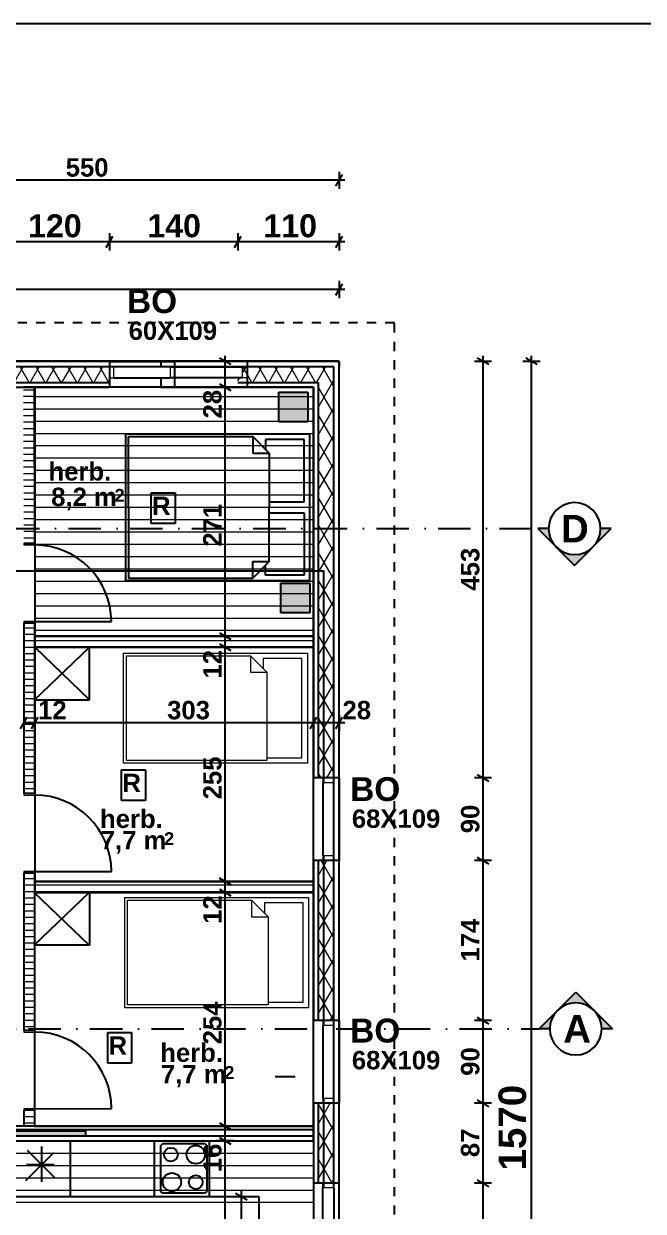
# Model space of a CAD drawing. Header units: millimetres. Extents: x -242231 to 419123, y -2399 to 525285.
# Drawn here: x -146981 to -140237, y 87576 to 100502 of the extents above; entities that cross this region are included whole.
import ezdxf

# ---------------------------------------------------------------- set-up
doc = ezdxf.new("R2010")
doc.units = ezdxf.units.MM
doc.set_wipeout_variables(frame=1)
for name, pattern in [('Dot & Dashed', [670.277762, 352.777767, -176.388884, 0, -141.111112]), ('Short dashed', [200, 100, -100]), ('Wipeout_Contour', [1000, 0, -1000])]:
    doc.linetypes.add(name, pattern=pattern)
doc.layers.add('Walls', color=7, linetype='Continuous')
doc.styles.add('GENERATED_STYLE_1', font='swissb.ttf')
doc.styles.add('GENERATED_STYLE_3', font='swissb.ttf')
pattern_1 = [(0, (-154277.98, 76637.52), (0, 70), [])]
pattern_2 = [(60, (-154277.98, 76637.52), (-129.9038, 75), []), (120, (-154277.98, 76637.52), (129.9038, 75), [])]

# ---------------------------------------------------------------- blocks, each defined once
blk = doc.blocks.new('D1 10_2')
at = {"layer": 'Walls', "linetype": 'Continuous'}
for p, q in [((417, 0), (417, 834)), ((-435, 0), (-435, -120)), ((435, 0), (435, -120))]:
    blk.add_line(p, q, dxfattribs=at)
at = {"layer": 'Walls', "color": 102, "linetype": 'Continuous', "lineweight": 20}
for p, q in [((-417, 0), (-435, 0)), ((-435, 0), (-435, -120)), ((-417, -120), (-417, 0)), ((435, 0), (417, 0)), ((417, 0), (417, -120)), ((435, -120), (435, 0)), ((-435, -120), (-417, -120)), ((417, -120), (435, -120))]:
    blk.add_line(p, q, dxfattribs=at)
at = {"layer": 'Walls', "linetype": 'Continuous'}
blk.add_arc((417, 0), 834, 90, 180, dxfattribs=at)
blk = doc.blocks.new('D1 10_4')
at = {"layer": 'Walls', "linetype": 'Continuous'}
for p, q in [((417, 0), (417, 834)), ((-435, 0), (-435, -120)), ((435, 0), (435, -120))]:
    blk.add_line(p, q, dxfattribs=at)
at = {"layer": 'Walls', "color": 102, "linetype": 'Continuous', "lineweight": 20}
for p, q in [((-417, 0), (-435, 0)), ((-435, 0), (-435, -120)), ((-417, -120), (-417, 0)), ((435, 0), (417, 0)), ((417, 0), (417, -120)), ((435, -120), (435, 0)), ((-435, -120), (-417, -120)), ((417, -120), (435, -120))]:
    blk.add_line(p, q, dxfattribs=at)
at = {"layer": 'Walls', "linetype": 'Continuous'}
blk.add_arc((417, 0), 834, 90, 180, dxfattribs=at)
blk = doc.blocks.new('W Feature 1 10_6')
at = {"layer": 'Walls', "linetype": 'Continuous'}
for p, q in [((-470, 60), (470, 60)), ((470, -220), (-470, -220))]:
    blk.add_line(p, q, dxfattribs=at)
at = {"color": 254, "linetype": 'Wipeout_Contour', "lineweight": 0, "ltscale": 1713.614052}
blk.add_wipeout([(-420, -120), (420, -120), (420, 0), (-420, 0)], dxfattribs=at).dxf.layer = 'Walls'
at = {"layer": 'Walls', "linetype": 'Continuous'}
for p, q in [((-470, 60), (-470, 0)), ((-470, 0), (-470, -120)), ((420, 0), (-420, 0)), ((470, 60), (470, 0)), ((470, 0), (470, -120)), ((-470, -120), (-470, -170)), ((-420, -120), (420, -120)), ((470, -120), (470, -170)), ((-470, -170), (-470, -220)), ((470, -170), (470, -220))]:
    blk.add_line(p, q, dxfattribs=at)
at = {"layer": 'Walls', "color": 102, "linetype": 'Continuous', "lineweight": 20}
for p, q in [((-420, 0), (-470, 0)), ((-420, -120), (-420, 0)), ((470, 0), (420, 0)), ((420, 0), (420, -120)), ((-470, -120), (-420, -120)), ((420, -120), (470, -120))]:
    blk.add_line(p, q, dxfattribs=at)
at = {"layer": 'Walls', "linetype": 'Continuous'}
for p in [(-470, 0), (470, 0)]:
    blk.add_point(p, dxfattribs=at)
blk = doc.blocks.new('W Feature 1 10_7')
at = {"layer": 'Walls', "linetype": 'Continuous'}
for p, q in [((-355, 60), (355, 60)), ((355, -220), (-355, -220))]:
    blk.add_line(p, q, dxfattribs=at)
at = {"color": 254, "linetype": 'Wipeout_Contour', "lineweight": 0, "ltscale": 1265.516127}
blk.add_wipeout([(-305, -120), (305, -120), (305, 0), (-305, 0)], dxfattribs=at).dxf.layer = 'Walls'
at = {"layer": 'Walls', "linetype": 'Continuous'}
for p, q in [((-355, 60), (-355, 0)), ((-355, 0), (-355, -120)), ((305, 0), (-305, 0)), ((355, 60), (355, 0)), ((355, 0), (355, -120)), ((-355, -120), (-355, -170)), ((-305, -120), (305, -120)), ((355, -120), (355, -170)), ((-355, -170), (-355, -220)), ((355, -170), (355, -220))]:
    blk.add_line(p, q, dxfattribs=at)
at = {"layer": 'Walls', "color": 102, "linetype": 'Continuous', "lineweight": 20}
for p, q in [((-305, 0), (-355, 0)), ((-305, -120), (-305, 0)), ((355, 0), (305, 0)), ((305, 0), (305, -120)), ((-355, -120), (-305, -120)), ((305, -120), (355, -120))]:
    blk.add_line(p, q, dxfattribs=at)
at = {"layer": 'Walls', "linetype": 'Continuous'}
for p in [(-355, 0), (355, 0)]:
    blk.add_point(p, dxfattribs=at)
blk = doc.blocks.new('W Feature 1 10_10')
at = {"layer": 'Walls', "linetype": 'Continuous'}
for p, q in [((-365, 60), (365, 60)), ((365, -220), (-365, -220))]:
    blk.add_line(p, q, dxfattribs=at)
at = {"color": 254, "linetype": 'Wipeout_Contour', "lineweight": 0, "ltscale": 1304.167193}
blk.add_wipeout([(-315, -120), (315, -120), (315, 0), (-315, 0)], dxfattribs=at).dxf.layer = 'Walls'
at = {"layer": 'Walls', "linetype": 'Continuous'}
for p, q in [((-365, 60), (-365, 0)), ((-365, 0), (-365, -120)), ((315, 0), (-315, 0)), ((365, 60), (365, 0)), ((365, 0), (365, -120)), ((-365, -120), (-365, -170)), ((-315, -120), (315, -120)), ((365, -120), (365, -170)), ((-365, -170), (-365, -220)), ((365, -170), (365, -220))]:
    blk.add_line(p, q, dxfattribs=at)
at = {"layer": 'Walls', "color": 102, "linetype": 'Continuous', "lineweight": 20}
for p, q in [((-315, 0), (-365, 0)), ((-315, -120), (-315, 0)), ((365, 0), (315, 0)), ((315, 0), (315, -120)), ((-365, -120), (-315, -120)), ((315, -120), (365, -120))]:
    blk.add_line(p, q, dxfattribs=at)
at = {"layer": 'Walls', "linetype": 'Continuous'}
for p in [(-365, 0), (365, 0)]:
    blk.add_point(p, dxfattribs=at)
blk = doc.blocks.new('W Feature 1 10_11')
at = {"layer": 'Walls', "linetype": 'Continuous'}
for p, q in [((-450, 60), (450, 60)), ((450, -220), (-450, -220))]:
    blk.add_line(p, q, dxfattribs=at)
at = {"color": 254, "linetype": 'Wipeout_Contour', "lineweight": 0, "ltscale": 1635.225415}
blk.add_wipeout([(-400, -120), (400, -120), (400, 0), (-400, 0)], dxfattribs=at).dxf.layer = 'Walls'
at = {"layer": 'Walls', "linetype": 'Continuous'}
for p, q in [((-450, 60), (-450, 0)), ((-450, 0), (-450, -120)), ((400, 0), (-400, 0)), ((450, 60), (450, 0)), ((450, 0), (450, -120)), ((-450, -120), (-450, -170)), ((-400, -120), (400, -120)), ((450, -120), (450, -170)), ((-450, -170), (-450, -220)), ((450, -170), (450, -220))]:
    blk.add_line(p, q, dxfattribs=at)
at = {"layer": 'Walls', "color": 102, "linetype": 'Continuous', "lineweight": 20}
for p, q in [((-400, 0), (-450, 0)), ((-400, -120), (-400, 0)), ((450, 0), (400, 0)), ((400, 0), (400, -120)), ((-450, -120), (-400, -120)), ((400, -120), (450, -120))]:
    blk.add_line(p, q, dxfattribs=at)
at = {"layer": 'Walls', "linetype": 'Continuous'}
for p in [(-450, 0), (450, 0)]:
    blk.add_point(p, dxfattribs=at)

msp = doc.modelspace()

# ---------------------------------------------------------------- hatches: boundary and pattern name
at = {"linetype": 'Continuous', "lineweight": 0}
h = msp.add_hatch(dxfattribs=at)
h.set_pattern_fill('BATT_INSULATION', color=1, style=0, pattern_type=2)
h.set_pattern_definition(pattern_2)
h.paths.add_polyline_path([(-146049.086, 96766.951), (-147246.126, 96766.797), (-147246.104, 96596.797), (-146049.064, 96596.951)], flags=0)
h = msp.add_hatch(dxfattribs=at)
h.set_pattern_fill('BATT_INSULATION', color=1, style=0, pattern_type=2)
h.set_pattern_definition(pattern_2)
h.paths.add_polyline_path([(-143777.142, 96767.242), (-144649.376, 96767.13), (-144649.354, 96597.13), (-143777.142, 96597.242)], flags=0)
h = msp.add_hatch(dxfattribs=at)
h.set_pattern_fill('BATT_INSULATION', color=1, style=0, pattern_type=2)
h.set_pattern_definition(pattern_2)
h.paths.add_polyline_path([(-143777.142, 96597.242), (-143607.142, 96767.264), (-143777.142, 96767.242)], flags=0)
h = msp.add_hatch(dxfattribs=at)
h.set_pattern_fill('BATT_INSULATION', color=1, style=0, pattern_type=2)
h.set_pattern_definition(pattern_2)
h.paths.add_polyline_path([(-143607.142, 96597.264), (-143607.142, 96767.264), (-143777.142, 96597.242)], flags=0)
h = msp.add_hatch(dxfattribs=at)
h.set_pattern_fill('BATT_INSULATION', color=1, style=0, pattern_type=2)
h.set_pattern_definition(pattern_2)
h.paths.add_polyline_path([(-143777.142, 96597.242), (-143777.142, 92293.505), (-143607.142, 92293.505), (-143607.142, 96597.264)], flags=0)
at = {"linetype": 'Continuous', "lineweight": 15}
h = msp.add_hatch(dxfattribs=at)
h.set_pattern_fill('50__', color=251, style=0, pattern_type=2)
h.set_pattern_definition(pattern_1)
h.paths.add_polyline_path([(-146981.933, 94846.203), (-146861.933, 94846.235), (-146862.379, 96546.776), (-146982.379, 96546.745)], flags=0)
at = {"linetype": 'Continuous', "lineweight": 0}
for color, points in [(255, [(-143886.906, 96168.871), (-144205.272, 96168.871), (-144205.272, 96492.433), (-143886.906, 96492.433)]), (255, [(-143865.603, 94088.539), (-144183.968, 94088.539), (-144183.968, 94412.101), (-143865.603, 94412.101)]), (8, [(-146309.847, 88395.183), (-147318.038, 88395.183), (-147318.038, 88450.174), (-146309.847, 88450.174)])]:
    msp.add_hatch(color=color, dxfattribs=at).paths.add_polyline_path(points, flags=0)
at = {"linetype": 'Continuous'}
for points in [[(-140701.923, 95006.511, -1), (-141267.608, 95006.511), (-141384.766, 95006.511), (-140984.766, 94606.511), (-140584.766, 95006.511)], [(-140688.968, 89561.359, 1), (-141254.654, 89561.359), (-141371.811, 89561.359), (-140971.811, 89961.359), (-140571.811, 89561.359)]]:
    msp.add_hatch(color=256, dxfattribs=at).paths.add_polyline_path(points, flags=0)
at = {"linetype": 'Continuous', "lineweight": 15}
h = msp.add_hatch(dxfattribs=at)
h.set_pattern_fill('50__', color=251, style=0, pattern_type=2)
h.set_pattern_definition(pattern_1)
h.paths.add_polyline_path([(-146981.22, 92124.955), (-146861.22, 92124.987), (-146861.705, 93976.235), (-146981.705, 93976.203)], flags=0)
h = msp.add_hatch(dxfattribs=at)
h.set_pattern_fill('50__', color=251, style=0, pattern_type=2)
h.set_pattern_definition(pattern_1)
h.paths.add_polyline_path([(-146860.926, 93716.44), (-143826.648, 93716.322), (-143826.644, 93836.322), (-146860.921, 93836.44)], flags=0)
at = {"linetype": 'Continuous', "lineweight": 0}
h = msp.add_hatch(dxfattribs=at)
h.set_pattern_fill('BATT_INSULATION', color=1, style=0, pattern_type=2)
h.set_pattern_definition(pattern_2)
h.paths.add_polyline_path([(-143607.142, 89653.075), (-143607.142, 91393.505), (-143777.142, 91393.505), (-143777.142, 89653.075)], flags=0)
at = {"linetype": 'Continuous', "lineweight": 15}
h = msp.add_hatch(dxfattribs=at)
h.set_pattern_fill('50__', color=251, style=0, pattern_type=2)
h.set_pattern_definition(pattern_1)
h.paths.add_polyline_path([(-146980.543, 89544.81), (-146860.543, 89544.842), (-146860.991, 91254.987), (-146980.991, 91254.955)], flags=0)
h = msp.add_hatch(dxfattribs=at)
h.set_pattern_fill('50__', color=251, style=0, pattern_type=2)
h.set_pattern_definition(pattern_1)
h.paths.add_polyline_path([(-146860.926, 91045.745), (-143826.648, 91045.627), (-143826.644, 91165.627), (-146860.921, 91165.745)], flags=0)
h = msp.add_hatch(dxfattribs=at)
h.set_pattern_fill('50__', color=251, style=0, pattern_type=2)
h.set_pattern_definition(pattern_1)
h.paths.add_polyline_path([(-146980.27, 88505.662), (-146860.27, 88505.693), (-146860.315, 88674.842), (-146980.315, 88674.81)], flags=0)
at = {"linetype": 'Continuous', "lineweight": 0}
h = msp.add_hatch(dxfattribs=at)
h.set_pattern_fill('BATT_INSULATION', color=1, style=0, pattern_type=2)
h.set_pattern_definition(pattern_2)
h.paths.add_polyline_path([(-143607.142, 87882.753), (-143607.142, 88753.075), (-143777.142, 88753.075), (-143777.142, 87882.753)], flags=0)
at = {"linetype": 'Continuous', "lineweight": 25}
h = msp.add_hatch(dxfattribs=at)
h.set_pattern_fill('50__', color=251, style=0, pattern_type=2)
h.set_pattern_definition(pattern_1)
h.paths.add_polyline_path([(-143827.554, 88343.173), (-143827.57, 88503.173), (-147285.299, 88502.811), (-147285.282, 88342.811)], flags=0)

# ---------------------------------------------------------------- linework, layer by layer
at = {"linetype": 'Continuous'}
for p, q in [((-143547.142, 98891.264), (-143547.142, 98703.764)), ((-143547.142, 98797.514), (-149043.948, 98797.514)), ((-143547.142, 98797.514), (-149043.948, 98797.514)), ((-143583.226, 98735.014), (-143511.057, 98860.014)), ((-143486.017, 98797.514), (-143547.142, 98797.514)), ((-146049.094, 98127.688), (-147246.133, 98127.688)), ((-146049.094, 98127.688), (-147246.133, 98127.688)), ((-146085.178, 98065.188), (-146013.009, 98190.188)), ((-146085.178, 98065.188), (-146013.009, 98190.188)), ((-146049.094, 98221.438), (-146049.094, 98033.938)), ((-144649.383, 98127.688), (-146049.094, 98127.688)), ((-144649.383, 98127.688), (-146049.094, 98127.688)), ((-144685.468, 98065.188), (-144613.299, 98190.188)), ((-144685.468, 98065.188), (-144613.299, 98190.188)), ((-144649.383, 98221.438), (-144649.383, 98033.938)), ((-143547.142, 98127.688), (-144649.383, 98127.688)), ((-143547.142, 98127.688), (-144649.383, 98127.688)), ((-143583.226, 98065.188), (-143511.057, 98190.188)), ((-143547.142, 98221.438), (-143547.142, 98033.938)), ((-143486.017, 98127.688), (-143547.142, 98127.688)), ((-143547.142, 97609.551), (-157249.988, 97609.551)), ((-143583.226, 97547.051), (-143511.057, 97672.051)), ((-143547.142, 97703.301), (-143547.142, 97515.801)), ((-143486.017, 97609.551), (-143547.142, 97609.551)), ((-143547.142, 96827.344), (-149060.924, 96827.344)), ((-146049.094, 96826.951), (-147246.133, 96826.797)), ((-143547.142, 96827.272), (-144649.383, 96827.13)), ((-143547.142, 80127.95), (-143547.142, 96827.344)), ((-143547.142, 96827.272), (-143547.142, 96767.272)), ((-141887.765, 96827.272), (-142075.265, 96827.272)), ((-141919.015, 96791.188), (-142044.015, 96863.356)), ((-141981.515, 96827.272), (-141981.515, 96888.397)), ((-141981.515, 92293.505), (-141981.515, 96827.272)), ((-141359.215, 96827.272), (-141546.715, 96827.272)), ((-141390.465, 96791.188), (-141515.465, 96863.356)), ((-141452.965, 96827.272), (-141452.965, 96888.397)), ((-141452.965, 80127.94), (-141452.965, 96827.272)), ((-146049.086, 96766.951), (-147246.126, 96766.797)), ((-143777.142, 96767.242), (-144649.376, 96767.13)), ((-143607.142, 96767.264), (-143777.142, 96767.242)), ((-143607.142, 96597.264), (-143607.142, 96767.264)), ((-143547.142, 92293.505), (-143547.142, 96767.272)), ((-147246.104, 96596.797), (-146049.064, 96596.951)), ((-144649.354, 96597.13), (-143777.142, 96597.242)), ((-143777.142, 96597.242), (-143777.142, 92293.505)), ((-143607.142, 92293.505), (-143607.142, 96597.264)), ((-147246.098, 96546.797), (-146049.058, 96546.951)), ((-146862.379, 96546.776), (-146982.379, 96546.745)), ((-146861.933, 94846.235), (-146862.379, 96546.776)), ((-146862.344, 96547.101), (-146862.344, 93836.44)), ((-143827.764, 96547.101), (-146862.344, 96547.101)), ((-144649.347, 96547.13), (-143827.142, 96547.236)), ((-144205.272, 96168.871), (-144205.272, 96492.433)), ((-144205.272, 96492.433), (-143886.906, 96492.433)), ((-143886.906, 96492.433), (-143886.906, 96168.871)), ((-143827.764, 93836.44), (-143827.764, 96547.101)), ((-143827.142, 96547.236), (-143827.142, 92293.505)), ((-143886.906, 96168.871), (-144205.272, 96168.871)), ((-145869.166, 94438.182), (-145869.166, 96038.182)), ((-145869.166, 96038.182), (-143869.166, 96038.182)), ((-143869.166, 96038.182), (-143869.166, 94438.182)), ((-145839.166, 95238.182), (-145839.166, 96008.182)), ((-145839.166, 96008.182), (-144489.166, 96008.182)), ((-144489.166, 96008.182), (-144489.166, 95828.182)), ((-144309.166, 95828.182), (-144489.166, 96008.182)), ((-143929.166, 95978.182), (-144349.166, 95978.182)), ((-144349.166, 95978.182), (-144349.166, 95868.182)), ((-143929.166, 95298.182), (-143929.166, 95978.182)), ((-144489.166, 95828.182), (-144309.166, 95828.182)), ((-144309.166, 95828.182), (-144309.166, 95238.182)), ((-145592.681, 95396.353), (-145334.601, 95396.353)), ((-145592.681, 95062.067), (-145592.681, 95396.353)), ((-145334.601, 95396.353), (-145334.601, 95062.067)), ((-144309.166, 95298.182), (-143929.166, 95298.182)), ((-145839.166, 95238.182), (-145839.166, 94468.182)), ((-144309.166, 94648.182), (-144309.166, 95238.182)), ((-144309.166, 95178.182), (-143929.166, 95178.182)), ((-143929.166, 95178.182), (-143929.166, 94498.182)), ((-145334.601, 95062.067), (-145592.681, 95062.067)), ((-141267.608, 95006.511), (-141384.766, 95006.511)), ((-141384.766, 95006.511), (-140984.766, 94606.511)), ((-140984.766, 94606.511), (-140584.766, 95006.511)), ((-140584.766, 95006.511), (-140701.923, 95006.511)), ((-144489.166, 94468.182), (-144489.166, 94648.182)), ((-144489.166, 94648.182), (-144309.166, 94648.182)), ((-144309.166, 94648.182), (-144489.166, 94468.182)), ((-144349.166, 94498.182), (-144349.166, 94608.182)), ((-143929.166, 94498.182), (-144349.166, 94498.182)), ((-143869.166, 94438.182), (-145869.166, 94438.182)), ((-145839.166, 94468.182), (-144489.166, 94468.182)), ((-144183.968, 94088.539), (-144183.968, 94412.101)), ((-144183.968, 94412.101), (-143865.603, 94412.101)), ((-143865.603, 94412.101), (-143865.603, 94088.539)), ((-146981.705, 93976.203), (-146981.22, 92124.955)), ((-146861.22, 92124.987), (-146861.705, 93976.235)), ((-143865.603, 94088.539), (-144183.968, 94088.539)), ((-144850.53, 93872.465), (-144725.53, 93800.296)), ((-144850.53, 93872.465), (-144725.53, 93800.296)), ((-146867.688, 93139.306), (-146270.577, 93713.628)), ((-146862.344, 93836.44), (-143827.764, 93836.44)), ((-146861.637, 93716.556), (-146861.637, 91165.745)), ((-143827.37, 93716.556), (-146861.637, 93716.556)), ((-146263.797, 93142.276), (-146861.637, 93716.556)), ((-146263.809, 93716.553), (-146861.63, 93716.553)), ((-146861.63, 93716.553), (-146861.63, 93142.18)), ((-146860.921, 93836.44), (-146860.926, 93716.44)), ((-146860.926, 93716.44), (-143826.648, 93716.322)), ((-143826.644, 93836.322), (-146860.921, 93836.44)), ((-146263.809, 93142.18), (-146263.809, 93716.553)), ((-144694.28, 93836.381), (-144881.78, 93836.381)), ((-144694.28, 93716.381), (-144881.78, 93716.381)), ((-144850.53, 93752.465), (-144725.53, 93680.296)), ((-144850.53, 93752.465), (-144725.53, 93680.296)), ((-144788.03, 93716.381), (-144788.03, 93836.381)), ((-144788.03, 93716.381), (-144788.03, 93836.381)), ((-144788.03, 91165.627), (-144788.03, 93716.381)), ((-144788.03, 91165.627), (-144788.03, 93716.381)), ((-143827.37, 91165.745), (-143827.37, 93716.556)), ((-143826.648, 93716.322), (-143826.644, 93836.322)), ((-146861.63, 93142.18), (-146263.809, 93142.18)), ((-147017.409, 92828.699), (-146945.24, 92953.699)), ((-147017.409, 92828.699), (-146945.24, 92953.699)), ((-146897.409, 92828.699), (-146825.24, 92953.699)), ((-146897.409, 92828.699), (-146825.24, 92953.699)), ((-146861.325, 92984.949), (-146861.325, 92797.449)), ((-143863.226, 92828.699), (-143791.057, 92953.699)), ((-143863.226, 92828.699), (-143791.057, 92953.699)), ((-143827.142, 92984.949), (-143827.142, 92797.449)), ((-143583.226, 92828.699), (-143511.057, 92953.699)), ((-143547.142, 92984.949), (-143547.142, 92797.449)), ((-146861.325, 92891.199), (-146981.325, 92891.199)), ((-146861.325, 92891.199), (-146981.325, 92891.199)), ((-143827.142, 92891.199), (-146861.325, 92891.199)), ((-143827.142, 92891.199), (-146861.325, 92891.199)), ((-143827.142, 92891.199), (-146861.325, 92891.199)), ((-143547.142, 92891.199), (-143827.142, 92891.199)), ((-143486.017, 92891.199), (-143547.142, 92891.199)), ((-145915.623, 92380.256), (-145657.542, 92380.256)), ((-145915.623, 92045.971), (-145915.623, 92380.256)), ((-145657.542, 92380.256), (-145657.542, 92045.971)), ((-141887.765, 92293.505), (-142075.265, 92293.505)), ((-141887.765, 92293.505), (-142075.265, 92293.505)), ((-142044.015, 92329.589), (-141919.015, 92257.42)), ((-142044.015, 92329.589), (-141919.015, 92257.42)), ((-141981.515, 91393.505), (-141981.515, 92293.505)), ((-145657.542, 92045.971), (-145915.623, 92045.971)), ((-143827.142, 91393.505), (-143827.142, 89653.075)), ((-143777.142, 91393.505), (-143777.142, 89653.075)), ((-143607.142, 89653.075), (-143607.142, 91393.505)), ((-143547.142, 89653.075), (-143547.142, 91393.505)), ((-141887.765, 91393.505), (-142075.265, 91393.505)), ((-141887.765, 91393.505), (-142075.265, 91393.505)), ((-142044.015, 91429.589), (-141919.015, 91357.42)), ((-142044.015, 91429.589), (-141919.015, 91357.42)), ((-141981.515, 89653.075), (-141981.515, 91393.505)), ((-146980.991, 91254.955), (-146980.543, 89544.81)), ((-146860.543, 89544.842), (-146860.991, 91254.987)), ((-146861.637, 91165.745), (-143827.37, 91165.745)), ((-146860.921, 91165.745), (-146860.926, 91045.745)), ((-143826.644, 91165.627), (-146860.921, 91165.745)), ((-144694.28, 91165.686), (-144881.78, 91165.686)), ((-144694.28, 91165.627), (-144881.78, 91165.627)), ((-144725.53, 91129.601), (-144850.53, 91201.77)), ((-144850.53, 91201.711), (-144725.53, 91129.542)), ((-144788.03, 91165.686), (-144788.03, 91226.811)), ((-144788.03, 91045.686), (-144788.03, 91165.686)), ((-144788.03, 91045.686), (-144788.03, 91165.686)), ((-144788.03, 91104.502), (-144788.03, 91165.627)), ((-143826.648, 91045.627), (-143826.644, 91165.627)), ((-146867.688, 90471.463), (-146270.577, 91045.784)), ((-146269.848, 90471.463), (-146867.688, 91045.743)), ((-143827.142, 91045.765), (-146863.511, 91045.765)), ((-146863.511, 91045.765), (-146863.511, 88503.06)), ((-146860.926, 91045.745), (-143826.648, 91045.627)), ((-146860.926, 90471.372), (-146860.926, 91045.745)), ((-146860.926, 91045.745), (-146263.809, 91045.745)), ((-146263.809, 91045.745), (-146263.809, 90471.372)), ((-144694.28, 91045.686), (-144881.78, 91045.686)), ((-144850.53, 91081.77), (-144725.53, 91009.601)), ((-144850.53, 91081.77), (-144725.53, 91009.601)), ((-144788.03, 88503.173), (-144788.03, 91045.686)), ((-144788.03, 88503.173), (-144788.03, 91045.686)), ((-143827.142, 88503.06), (-143827.142, 91045.765)), ((-146263.809, 90471.372), (-146860.926, 90471.372)), ((-141371.811, 89561.359), (-140971.811, 89961.359)), ((-140971.811, 89961.359), (-140571.811, 89561.359)), ((-141887.765, 89653.075), (-142075.265, 89653.075)), ((-141887.765, 89653.075), (-142075.265, 89653.075)), ((-142044.015, 89689.159), (-141919.015, 89616.99)), ((-142044.015, 89689.159), (-141919.015, 89616.99)), ((-141981.515, 88753.075), (-141981.515, 89653.075)), ((-146067.017, 89521.397), (-145808.937, 89521.397)), ((-146067.017, 89187.111), (-146067.017, 89521.397)), ((-145808.937, 89521.397), (-145808.937, 89187.111)), ((-141254.654, 89561.359), (-141371.811, 89561.359)), ((-140571.811, 89561.359), (-140688.968, 89561.359)), ((-145808.937, 89187.111), (-146067.017, 89187.111)), ((-144024.715, 89041.105), (-144243.089, 89041.105)), ((-146980.315, 88674.81), (-146980.27, 88505.662)), ((-146860.27, 88505.693), (-146860.315, 88674.842)), ((-143827.142, 88753.075), (-143827.142, 87882.753)), ((-143777.142, 88753.075), (-143777.142, 87882.753)), ((-143607.142, 87882.753), (-143607.142, 88753.075)), ((-143547.142, 87882.753), (-143547.142, 88753.075)), ((-141887.765, 88753.075), (-142075.265, 88753.075)), ((-141887.765, 88753.075), (-142075.265, 88753.075)), ((-142044.015, 88789.159), (-141919.015, 88716.99)), ((-142044.015, 88789.159), (-141919.015, 88716.99)), ((-141981.515, 87882.753), (-141981.515, 88753.075)), ((-144850.53, 88539.258), (-144725.53, 88467.089)), ((-144850.53, 88539.258), (-144725.53, 88467.089)), ((-147318.038, 88450.174), (-146309.847, 88450.174)), ((-143827.57, 88503.173), (-147285.299, 88502.811)), ((-146980.27, 88505.662), (-146860.27, 88505.693)), ((-146863.511, 88503.06), (-143827.142, 88503.06)), ((-146309.847, 88450.174), (-146309.847, 88395.183)), ((-144694.28, 88503.173), (-144881.78, 88503.173)), ((-144788.03, 88343.173), (-144788.03, 88503.173)), ((-144788.03, 88343.173), (-144788.03, 88503.173)), ((-143827.554, 88343.173), (-143827.57, 88503.173)), ((-146309.847, 88395.183), (-147318.038, 88395.183)), ((-147285.282, 88342.811), (-143827.554, 88343.173)), ((-147088.967, 88343.173), (-143827.554, 88343.173)), ((-147074.347, 88343.173), (-143827.057, 88343.173)), ((-146785.654, 87897.392), (-146785.654, 88282.446)), ((-146471.097, 87731.896), (-146471.097, 88340.204)), ((-145558.647, 87743.178), (-145558.647, 88343.178)), ((-145488.647, 88293.178), (-145468.647, 88313.178)), ((-145488.647, 87793.178), (-145488.647, 88293.178)), ((-145468.647, 88313.178), (-145008.647, 88313.178)), ((-145008.647, 88313.178), (-144988.647, 88293.178)), ((-144988.647, 88293.178), (-144988.647, 87793.178)), ((-144958.647, 87743.178), (-144958.647, 88343.178)), ((-144694.28, 88343.173), (-144881.78, 88343.173)), ((-144850.53, 88379.258), (-144725.53, 88307.089)), ((-144850.53, 88379.258), (-144725.53, 88307.089)), ((-144788.03, 80127.94), (-144788.03, 88343.173)), ((-143827.554, 88343.173), (-143827.554, 80407.94)), ((-146655.787, 88211.632), (-146961.12, 87907.159)), ((-146636.783, 87933.059), (-146942.116, 88237.532)), ((-146650.221, 88080.624), (-146950.298, 88080.624)), ((-142044.015, 87918.837), (-141919.015, 87846.668)), ((-142044.015, 87918.837), (-141919.015, 87846.668)), ((-145468.647, 87773.178), (-145488.647, 87793.178)), ((-145008.647, 87773.178), (-145468.647, 87773.178)), ((-144988.647, 87793.178), (-145008.647, 87773.178)), ((-144549.258, 87697.196), (-144674.258, 87769.365)), ((-144611.758, 87733.28), (-144611.758, 87794.405)), ((-141887.765, 87882.753), (-142075.265, 87882.753)), ((-141887.765, 87882.753), (-142075.265, 87882.753)), ((-141981.515, 86482.753), (-141981.515, 87882.753)), ((-144417.647, 87733.28), (-147074.347, 87733.28)), ((-144518.008, 87733.28), (-144705.508, 87733.28)), ((-144611.758, 86814.144), (-144611.758, 87733.28)), ((-144417.647, 85629.105), (-144417.647, 87733.28))]:
    msp.add_line(p, q, dxfattribs=at)
at = {"color": 253, "linetype": 'Continuous', "lineweight": 15}
for p, q in [((-146862.344, 96445.479), (-143827.764, 96445.479)), ((-146862.344, 96311.479), (-143827.764, 96311.479)), ((-146862.344, 96177.479), (-143827.764, 96177.479)), ((-146862.344, 96043.479), (-143827.764, 96043.479)), ((-146862.344, 95909.479), (-143827.764, 95909.479)), ((-146862.344, 95775.479), (-143827.764, 95775.479)), ((-146862.344, 95641.479), (-143827.764, 95641.479)), ((-146862.344, 95507.479), (-143827.764, 95507.479)), ((-146862.344, 95373.479), (-143827.764, 95373.479)), ((-146862.344, 95239.479), (-143827.764, 95239.479)), ((-146862.344, 95105.479), (-143827.764, 95105.479)), ((-146862.344, 94971.479), (-143827.764, 94971.479)), ((-146862.344, 94837.479), (-143827.764, 94837.479)), ((-146862.344, 94703.479), (-143827.764, 94703.479)), ((-146862.344, 94569.479), (-143827.764, 94569.479)), ((-146862.344, 94435.479), (-143827.764, 94435.479)), ((-146862.344, 94301.479), (-143827.764, 94301.479)), ((-146862.344, 94167.479), (-143827.764, 94167.479)), ((-146862.344, 94033.479), (-143827.764, 94033.479)), ((-146862.344, 93899.479), (-143827.764, 93899.479))]:
    msp.add_line(p, q, dxfattribs=at)
at = {"linetype": 'Dot & Dashed'}
msp.add_line((-168616.028, 95006.511), (-141384.766, 95006.511), dxfattribs=at)
at = {"color": 102, "linetype": 'Continuous', "lineweight": 20}
for p, q in [((-145894.02, 92452.278), (-145894.02, 93652.278)), ((-145894.02, 93652.278), (-143894.02, 93652.278)), ((-145864.02, 92482.278), (-145864.02, 93622.278)), ((-145864.02, 93622.278), (-144514.02, 93622.278)), ((-144514.02, 93622.278), (-144514.02, 93442.278)), ((-144334.02, 93442.278), (-144514.02, 93622.278)), ((-143954.02, 93592.278), (-144374.02, 93592.278)), ((-144374.02, 93592.278), (-144374.02, 93482.278)), ((-143954.02, 92512.278), (-143954.02, 93592.278)), ((-143894.02, 93652.278), (-143894.02, 92452.278)), ((-144514.02, 93442.278), (-144334.02, 93442.278)), ((-144334.02, 93442.278), (-144334.02, 92482.278)), ((-143894.02, 92452.278), (-145894.02, 92452.278)), ((-144334.02, 92482.278), (-145864.02, 92482.278)), ((-144334.02, 92512.278), (-143954.02, 92512.278)), ((-145880.103, 89791.629), (-145880.103, 90991.629)), ((-145880.103, 90991.629), (-143880.103, 90991.629)), ((-145850.103, 89821.629), (-145850.103, 90961.629)), ((-145850.103, 90961.629), (-144500.103, 90961.629)), ((-144500.103, 90961.629), (-144500.103, 90781.629)), ((-144320.103, 90781.629), (-144500.103, 90961.629)), ((-143940.103, 90931.629), (-144360.103, 90931.629)), ((-144360.103, 90931.629), (-144360.103, 90821.629)), ((-143940.103, 89851.629), (-143940.103, 90931.629)), ((-143880.103, 90991.629), (-143880.103, 89791.629)), ((-144500.103, 90781.629), (-144320.103, 90781.629)), ((-144320.103, 90781.629), (-144320.103, 89821.629)), ((-144320.103, 89851.629), (-143940.103, 89851.629)), ((-143880.103, 89791.629), (-145880.103, 89791.629)), ((-144320.103, 89821.629), (-145850.103, 89821.629))]:
    msp.add_line(p, q, dxfattribs=at)
at = {"color": 9, "linetype": 'Continuous', "lineweight": 18}
for p, q in [((-143827.554, 88339.96), (-148766.407, 88339.96)), ((-143827.554, 88205.96), (-148766.404, 88205.96)), ((-143827.554, 88071.96), (-148766.401, 88071.96)), ((-143827.554, 87937.96), (-148766.398, 87937.96)), ((-143827.554, 87803.96), (-148766.394, 87803.96)), ((-143827.554, 87669.96), (-148766.391, 87669.96))]:
    msp.add_line(p, q, dxfattribs=at)
at = {"linetype": 'Continuous', "flags": 128}
for points in [[(-136383.756, 100501.68), (-164927.578, 100501.68), (-164927.578, 81944.39), (-159382.09, 81944.39), (-159382.34, 81925.064), (-159382.34, 73533.621)], [(-143547.142, 73533.621), (-143547.142, 79127.497), (-144018.202, 79127.497), (-144018.202, 80127.95), (-151190.321, 80127.95), (-153253.802, 80127.95), (-159319.624, 86195.76), (-159319.624, 95391.217), (-149046.167, 95391.217), (-149046.167, 94546.818), (-143716.802, 94546.818), (-143716.802, 80127.95), (-143547.142, 80127.95), (-143547.141, 80286.71), (-139909.462, 80286.705)]]:
    msp.add_lwpolyline(points, dxfattribs=at)
msp.add_lwpolyline([(-143607.344, 96766.576), (-148983.951, 96766.576), (-148983.951, 92361.473), (-157190.059, 92361.473), (-157190.059, 88282.403), (-148986.684, 88282.403), (-148986.684, 80187.934), (-143607.344, 80187.934)], close=True, dxfattribs=at)
at = {"linetype": 'Continuous'}
for centre, radius in [((-145108.647, 88193.178), 100), ((-145378.647, 88193.178), 75), ((-145368.647, 87893.178), 100), ((-145108.647, 87893.178), 75)]:
    msp.add_circle(centre, radius, dxfattribs=at)
for centre, start, end in [((-140984.766, 95006.511), 0, 180), ((-140984.766, 95006.511), 180, 0), ((-140971.811, 89561.359), 0, 180), ((-140971.811, 89561.359), 180, 0)]:
    msp.add_arc(centre, 282.843, start, end, dxfattribs=at)
for p in [(-141267.608, 95006.511), (-141254.654, 89561.359)]:
    msp.add_point(p, dxfattribs=at)

# ---------------------------------------------------------------- block references
at = {"color": 21, "linetype": 'Continuous', "lineweight": 18, "rotation": 270.0150277998922}
for name, p in [('D1 10_4', (-146861.819, 94411.235)), ('D1 10_4', (-146861.106, 91689.987)), ('D1 10_2', (-146860.429, 89109.842))]:
    msp.add_blockref(name, p, dxfattribs=at)

# ---------------------------------------------------------------- texts
for s, height, style, p in [('BO', 260, 'GENERATED_STYLE_3', (-145856.763, 97352.224)), ('60X109', 200, 'GENERATED_STYLE_1', (-145839.166, 97060.886)), ('herb.', 200, 'GENERATED_STYLE_1', (-146711.81, 95529.832)), ('8,2 m', 200, 'GENERATED_STYLE_1', (-146682.316, 95251.921)), ('2', 140, 'GENERATED_STYLE_1', (-145992.173, 95298.683)), ('R', 200, 'GENERATED_STYLE_1', (-145584.134, 95154.925)), ('R', 200, 'GENERATED_STYLE_1', (-145907.075, 92138.828)), ('BO', 260, 'GENERATED_STYLE_3', (-143427.005, 92041.054)), ('herb.', 200, 'GENERATED_STYLE_1', (-146150.717, 91747.993)), ('68X109', 200, 'GENERATED_STYLE_1', (-143409.408, 91749.716)), ('7,7 m', 200, 'GENERATED_STYLE_1', (-146143.249, 91514.848)), ('2', 140, 'GENERATED_STYLE_1', (-145453.107, 91561.609)), ('BO', 259.9999, 'GENERATED_STYLE_3', (-143427.005, 89412.827)), ('R', 200, 'GENERATED_STYLE_1', (-146058.47, 89279.969)), ('herb.', 200, 'GENERATED_STYLE_1', (-145495.243, 89202.62)), ('68X109', 200, 'GENERATED_STYLE_1', (-143409.408, 89121.149)), ('7,7 m', 200, 'GENERATED_STYLE_1', (-145487.775, 88969.474)), ('2', 140, 'GENERATED_STYLE_1', (-144797.633, 89016.236))]:
    msp.add_text(s, height=height, dxfattribs=dict(style=style)).set_placement(p)
at = {"attachment_point": 1, "style": 'GENERATED_STYLE_1'}
for s, insert, char_height in [('{550}', (-146524.362, 99037.514), 200), ('{120}', (-146933.635, 98427.688), 250), ('{140}', (-145635.26, 98427.688), 250), ('{110}', (-144371.645, 98427.688), 250), ('{12}', (-146825.2, 93131.199), 200), ('{303}', (-145420.505, 93131.199), 200), ('{28}', (-143511.017, 93131.199), 200)]:
    msp.add_mtext(s, dxfattribs=dict(at, insert=insert, char_height=char_height))
at = {"attachment_point": 1, "rotation": 90, "style": 'GENERATED_STYLE_1'}
for s, insert, char_height in [('{271}', (-145028.03, 94810.446), 200), ('{453}', (-142221.515, 94331.571), 200), ('{12}', (-145028.03, 93375.166), 200), ('{255}', (-145028.03, 92059.642), 200), ('{90}', (-142221.515, 91690.96), 200), ('{12}', (-145028.03, 90704.471), 200), ('{174}', (-142221.515, 90294.473), 200), ('{254}', (-145028.03, 89393.067), 200), ('{90}', (-142221.515, 89050.53), 200), ('{1570}', (-141812.965, 88019.971), 300), ('{87}', (-142221.515, 88165.369), 200), ('{16}', (-145028.03, 88001.958), 200)]:
    msp.add_mtext(s, dxfattribs=dict(at, insert=insert, char_height=char_height))
at = {"linetype": 'Continuous', "char_height": 300, "attachment_point": 7, "style": 'GENERATED_STYLE_1'}
for s, insert in [('{D}', (-141133.327, 94856.514)), ('{A}', (-141109.022, 89411.362))]:
    msp.add_mtext(s, dxfattribs=dict(at, insert=insert))

# ---------------------------------------------------------------- next in the draw order: block references
at = {"color": 21, "linetype": 'Continuous', "lineweight": 18, "xscale": -1}
for name, p, rotation in [('W Feature 1 10_6', (-145019.376, 96767.083), 0.007350642634254001), ('W Feature 1 10_10', (-143607.142, 87517.753), 270)]:
    msp.add_blockref(name, p, dxfattribs=dict(at, rotation=rotation))
at = {"color": 21, "linetype": 'Continuous', "lineweight": 18, "rotation": 270}
for p in [(-143607.142, 91843.505), (-143607.142, 89203.075)]:
    msp.add_blockref('W Feature 1 10_11', p, dxfattribs=at)

# ---------------------------------------------------------------- next in the draw order: linework, layer by layer
at = {"linetype": 'Continuous'}
for p, q in [((-144694.28, 96827.272), (-144881.78, 96827.272)), ((-144725.53, 96791.188), (-144850.53, 96863.356)), ((-144788.03, 96827.272), (-144788.03, 96888.397)), ((-144788.03, 96547.236), (-144788.03, 96827.272)), ((-144788.03, 96547.236), (-144788.03, 96827.272)), ((-144850.53, 96583.32), (-144725.53, 96511.152)), ((-144850.53, 96583.32), (-144725.53, 96511.152)), ((-144694.28, 96547.236), (-144881.78, 96547.236)), ((-144788.03, 93836.381), (-144788.03, 96547.236)), ((-143827.057, 88343.173), (-143827.057, 87733.28)), ((-143827.057, 87733.28), (-143827.127, 87733.28)), ((-143827.127, 87733.28), (-143827.127, 85629.105))]:
    msp.add_line(p, q, dxfattribs=at)
at = {"linetype": 'Dot & Dashed'}
msp.add_line((-169053.33, 89561.359), (-141371.811, 89561.359), dxfattribs=at)

# ---------------------------------------------------------------- next in the draw order: block references
at = {"color": 21, "linetype": 'Continuous', "lineweight": 18, "rotation": 0.00735064263428947}
msp.add_blockref('W Feature 1 10_7', (-145694.086, 96766.996), dxfattribs=at)

# ---------------------------------------------------------------- next in the draw order: texts
at = {"insert": (-145028.03, 96206.021), "char_height": 200, "attachment_point": 1, "rotation": 90, "style": 'GENERATED_STYLE_1'}
msp.add_mtext('{28}', dxfattribs=at)

# ---------------------------------------------------------------- next in the draw order: linework, layer by layer
at = {"linetype": 'Short dashed', "flags": 128}
msp.add_lwpolyline([(-142946.514, 97246.964), (-147496.403, 97246.964), (-147496.403, 79543.241), (-142946.514, 79543.241)], close=True, dxfattribs=at)

doc.saveas('drawing.dxf')
